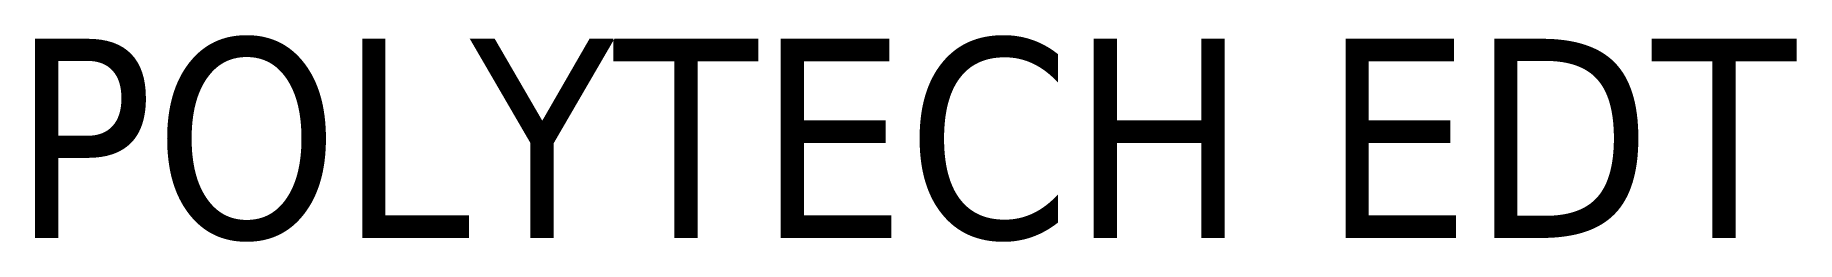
# Paper-space layout 'Sheet_3' of a CAD drawing. Header units: inches. Extents: x 6.26 to 7.36, y 2.48 to 2.61.
import ezdxf

# ---------------------------------------------------------------- set-up
doc = ezdxf.new("R2010")
doc.units = ezdxf.units.IN
doc.header["$MEASUREMENT"] = 0
doc.styles.add('Note Text (ANSI)', font='tahoma.ttf')

psp = doc.layouts.new('Sheet_3')

# ---------------------------------------------------------------- texts
at = {"insert": (6.2405, 2.6035), "char_height": 0.125, "attachment_point": 1, "style": 'Note Text (ANSI)'}
psp.add_mtext_dynamic_manual_height_columns('POLYTECH EDT', width=3.823354, gutter_width=1, heights=[0], dxfattribs=at)

doc.saveas('drawing.dxf')
